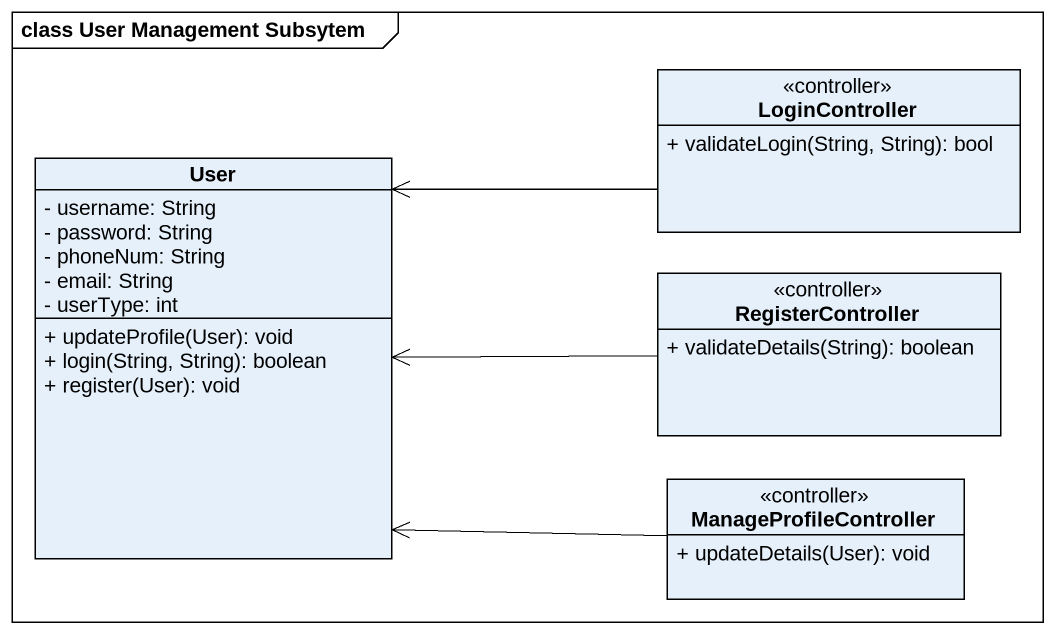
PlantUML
@startuml
mainframe class User Management Subsytem
hide circle
hide empty members
skinparam classAttributeIconSize 0
class LoginController <<controller>> {
  + validateLogin(String, String): bool
}
class User {
  - username: String
  - password: String
  - phoneNum: String
  - email: String
  - userType: int
  + updateProfile(User): void
  + login(String, String): boolean
  + register(User): void
}
class RegisterController <<controller>> {
  + validateDetails(String): boolean
}
class ManageProfileController <<controller>> {
  + updateDetails(User): void
}
LoginController -left-> User
RegisterController -left-> User
ManageProfileController -left-> User
@enduml
